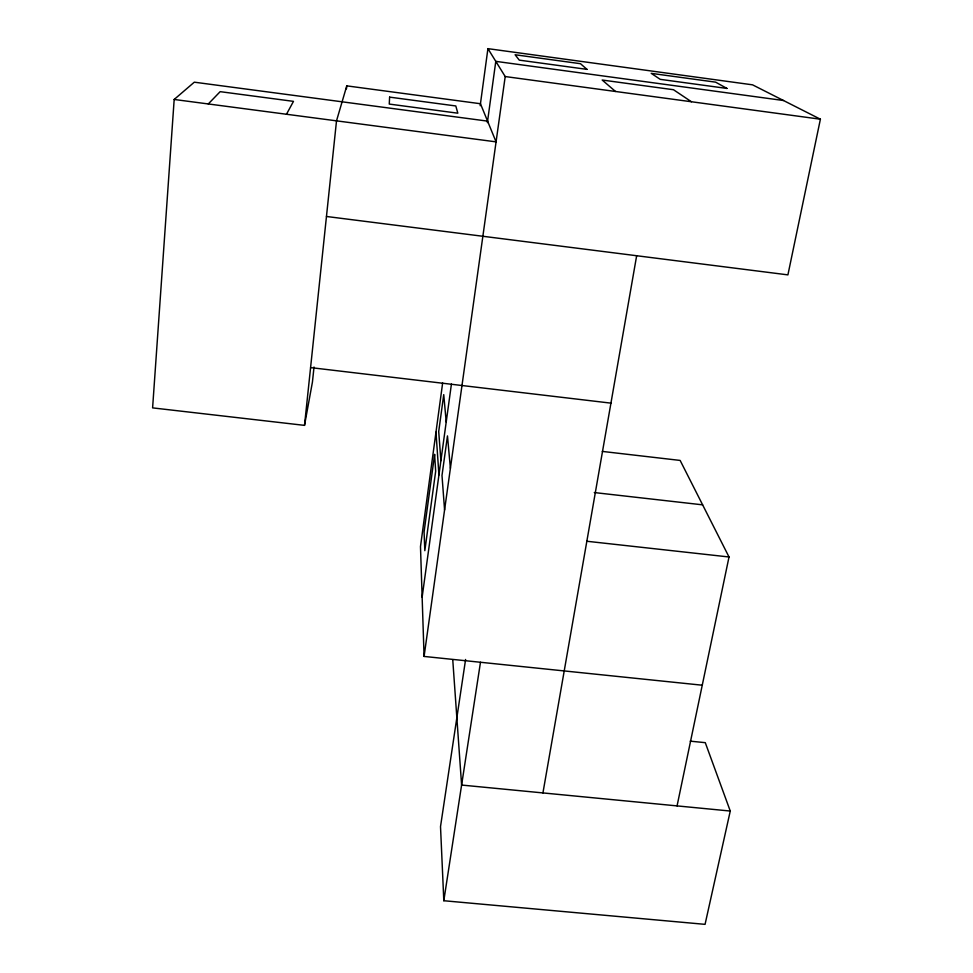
<?xml version="1.0" encoding="UTF-8"?>
<svg xmlns="http://www.w3.org/2000/svg" width="973" height="973" viewBox="0 0 973 973"><rect width="100%" height="100%" fill="white"/><g stroke="black" fill="none" stroke-linecap="round" stroke-linejoin="round"><path stroke-width="1.46" d="M487.582 121.126L194.308 82.182L174.179 99.465L152.603 407.882L304.513 425.371L312.43 382.097L314.024 367.028M304.513 425.371L336.512 120.847L346.777 85.867L480.455 103.734L496.072 141.863L174.179 99.465M346.449 88.859L346.777 85.867M442.642 382.985L420.482 546.595L424.082 656.434L702.251 685.211M480.188 105.704L487.923 48.65L752.543 84.833L820.397 119.205L787.911 274.873L326.466 216.48M422.136 597.179L451.423 384.092M487.376 122.61L495.792 61.36L783.496 100.511M424.082 656.434L505.206 76.551L487.923 48.65M465.593 659.475L440.514 826.6L443.81 900.73L705.06 924.35L730.261 811.044L705.279 742.667L690.222 741.158M443.81 900.73L480.48 662.272M542.934 792.922L636.658 255.729M677.062 805.899L729.02 556.982L680.139 460.424L602.287 451.411M286.476 114.255L293.481 101.362L220.166 91.657L208.283 103.953M730.261 811.044L461.603 785.053L452.773 659.998M586.841 541.256L729.02 556.982M594.296 492.557L702.628 504.841M310.582 367.599L610.935 403.138M505.206 76.551L820.397 119.205M691.438 101.751L673.486 89.723L602.178 80.029L615.508 91.474M446.218 422.051L443.737 394.637L438.714 431.489L440.903 460.703M450.402 468.305L447.471 435.916L441.997 475.481L444.576 509.949M435.977 432.182L438.945 474.946M389.614 97.13L389.261 104.075L457.833 113.196L455.802 105.96L389.614 97.13M434.603 454.464L424.082 531.915L424.824 550.682L435.673 471.224L434.603 454.464M586.974 69.363L519.278 60.131L515.106 54.756L580.48 63.695L586.974 69.363M726.916 88.434L660.241 79.348L651.229 73.352L715.629 82.158L726.916 88.434"/></g></svg>
